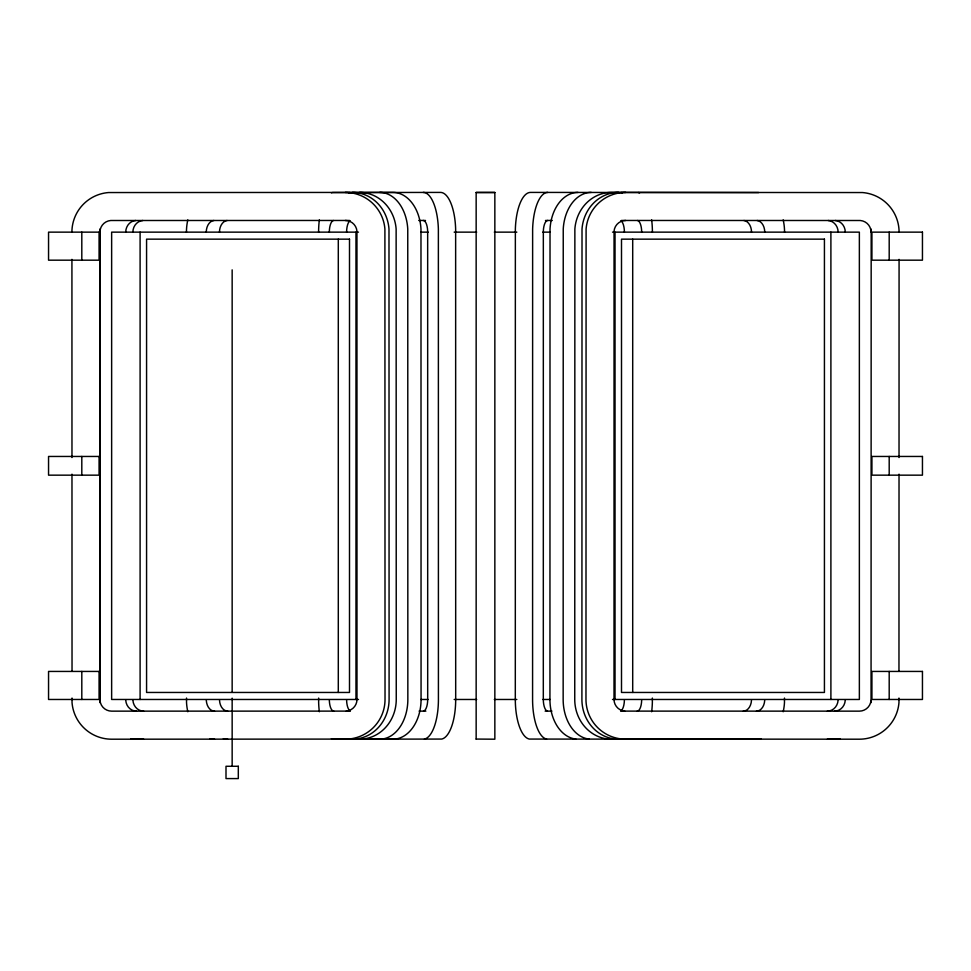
<?xml version="1.0" encoding="UTF-8"?>
<svg xmlns="http://www.w3.org/2000/svg" width="971" height="971" viewBox="0 0 971 971"><rect width="100%" height="100%" fill="white"/><g stroke="black" fill="none" stroke-linecap="round" stroke-linejoin="round"><path stroke-width="1.46" d="M652.354 698.052L652.354 702.591A39.726 15.196 -90 0 1 651.662 711.743M784.471 698.052L784.471 702.591A39.726 28.086 -90 0 1 783.184 711.743M871.06 702.591L871.181 232.142A39.726 36.704 -90 0 0 871.06 229.022M898.964 698.052L898.964 702.591A39.726 39.726 0 0 1 859.359 739.198L608.574 739.065A39.726 36.704 -90 0 1 574.747 699.472L574.868 229.022A39.726 36.704 -90 0 1 611.451 192.416L862.479 192.549A39.726 39.726 0 0 1 899.085 232.142M898.964 670.815L899.025 474.176M899.025 457.535L899.073 259.366M476.154 192.549L494.846 192.549M349.596 220.466L110.718 220.502A11.688 11.688 0 0 0 99.952 232.142L99.989 700.382A11.688 11.688 0 0 0 111.641 711.148L350.215 711.112M418.719 220.466L425.516 220.466M545.484 220.466L552.281 220.466M621.404 220.466L860.282 220.502A11.688 11.688 0 0 1 871.048 232.142M358.481 232.142L111.641 232.142L111.641 699.472L358.481 699.472M420.831 232.142L428.199 232.142M454.173 232.142L476.688 232.142M494.312 232.142L516.827 232.142M542.801 232.142L550.169 232.142M612.519 232.142L859.359 232.142L859.359 699.472L612.519 699.472M420.831 699.472L428.199 699.472M454.173 699.472L476.688 699.472M494.312 699.472L516.827 699.472M542.801 699.472L550.169 699.472M419.071 711.124L425.868 711.124M545.132 711.124L551.929 711.124M620.785 711.112L859.359 711.148A11.688 11.688 0 0 0 871.011 700.382M476.154 739.065L494.846 739.198L494.846 192.416L476.154 192.416L476.154 739.198M758.667 192.549L530.518 192.416A39.726 15.196 -90 0 0 515.358 229.022L515.31 699.472A39.726 15.196 -90 0 0 529.329 739.065L756.47 739.198A39.726 28.086 -90 0 0 760.863 738.7M99.94 702.591L99.819 232.142A39.726 36.704 -90 0 1 99.94 229.022M71.927 259.366L71.975 457.535M71.975 474.176L72.036 670.815M72.036 698.052L72.036 702.591A39.726 39.726 0 0 0 111.641 739.198L395.173 739.065A39.726 28.086 -90 0 0 421.062 699.472L420.977 229.022A39.726 28.086 -90 0 0 392.976 192.416L108.521 192.549A39.726 39.726 0 0 0 71.915 232.142M889.193 232.142L889.193 260.179M889.193 456.455L889.193 475.159M889.193 671.434L889.193 699.472M830.897 232.142L830.897 699.472M632.704 239.157L632.704 692.457M615.031 232.142L615.031 699.472M355.969 232.142L355.969 699.472M338.296 239.157L338.296 692.457M318.646 698.052L318.646 702.591A39.726 15.196 -90 0 0 319.338 711.743M232.154 269.865L232.154 692.117M232.154 698.173L232.154 766.277M186.529 698.052L186.529 702.591A39.726 28.086 -90 0 0 187.816 711.743M140.103 232.142L140.103 699.472M81.807 232.142L81.807 260.179M81.807 456.455L81.807 475.159M81.807 671.434L81.807 699.472M345.3 192.416A39.726 39.726 0 0 1 384.904 229.022L385.026 699.472A39.726 39.726 0 0 1 348.419 739.065M345.3 220.466A11.688 11.688 0 0 1 356.952 231.232L356.988 699.472A11.688 11.688 0 0 1 346.222 711.112M359.549 192.416A39.726 36.704 -90 0 1 396.132 229.022L396.253 699.472A39.726 36.704 -90 0 1 362.426 739.065M143.672 739.198A39.726 36.704 -90 0 1 137.931 738.7M132.881 232.142A11.688 10.79 90 0 1 142.822 220.502M143.672 711.148A11.688 10.79 -90 0 1 132.918 700.382M136.523 739.198A39.726 36.704 90 0 1 130.782 738.7M355.277 739.065A39.726 36.704 -90 0 0 389.092 699.472L388.983 229.022A39.726 36.704 -90 0 0 352.4 192.416M136.523 711.148A11.688 10.79 -90 0 1 125.757 700.382M125.732 232.142A11.688 10.79 -90 0 1 135.673 220.502M227.748 739.198A39.726 28.086 -90 0 1 223.354 738.7M219.482 232.142A11.688 8.266 -90 0 1 227.105 220.502M227.748 711.148A11.688 8.266 -90 0 1 219.519 700.382M186.444 232.142A39.726 28.086 -90 0 1 187.816 219.871M214.53 739.198A39.726 28.086 -90 0 1 210.137 738.7M381.955 739.065A39.726 28.086 90 0 0 407.844 699.472L407.759 229.022A39.726 28.086 -90 0 0 379.758 192.416M214.53 711.148A11.688 8.266 -90 0 1 206.301 700.382M206.265 232.142A11.688 8.266 -90 0 1 213.887 220.502M348.686 192.913A39.726 15.196 -90 0 1 349.876 192.549M351.065 739.198A39.726 15.196 90 0 1 348.686 738.7M346.598 232.142A11.688 4.467 -90 0 1 350.021 220.781M350.021 710.833A11.688 4.467 -90 0 1 346.611 700.382M318.597 232.142A39.726 15.196 -90 0 1 319.338 219.871M331.414 192.913A39.726 15.196 -90 0 1 332.604 192.549L440.482 192.416A39.726 15.196 90 0 1 455.642 229.022L455.69 699.472A39.726 15.196 -90 0 1 441.671 739.065L333.793 739.198A39.726 15.196 -90 0 1 331.414 738.7M424.412 739.065A39.726 15.196 90 0 0 438.419 699.472L438.37 229.022A39.726 15.196 -90 0 0 423.21 192.416M423.21 220.466A11.688 4.467 -90 0 1 427.665 231.232L427.689 699.472A11.688 4.467 -90 0 1 423.562 711.112M333.793 711.148A11.688 4.467 -90 0 1 329.339 700.382M329.327 232.142A11.688 4.467 -90 0 1 333.441 220.502M638.396 192.549A39.726 15.196 -90 0 1 639.586 192.913M651.662 219.871A39.726 15.196 -90 0 1 652.403 232.142M547.79 192.416A39.726 15.196 90 0 0 532.63 229.022L532.581 699.472A39.726 15.196 -90 0 0 546.588 739.065M639.586 738.7A39.726 15.196 -90 0 1 637.207 739.198M547.79 220.466A11.688 4.467 90 0 0 543.335 231.232L543.311 699.472A11.688 4.467 -90 0 0 547.438 711.112M637.559 220.502A11.688 4.467 90 0 1 641.673 232.142M641.661 700.382A11.688 4.467 -90 0 1 637.207 711.148M622.314 738.7A39.726 15.196 -90 0 1 619.935 739.198M621.124 192.549A39.726 15.196 -90 0 1 622.314 192.913M624.389 700.382A11.688 4.467 -90 0 1 620.979 710.833M620.979 220.781A11.688 4.467 -90 0 1 624.402 232.142M783.184 219.871A39.726 28.086 -90 0 1 784.556 232.142M591.242 192.416A39.726 28.086 -90 0 0 563.241 229.022L563.156 699.472A39.726 28.086 -90 0 0 589.045 739.065M757.113 220.502A11.688 8.266 -90 0 1 764.735 232.142M764.699 700.382A11.688 8.266 -90 0 1 756.47 711.148M747.646 738.7A39.726 28.086 -90 0 1 743.252 739.198M575.827 739.065A39.726 28.086 -90 0 1 549.938 699.472L550.023 229.022A39.726 28.086 -90 0 1 578.024 192.416M751.481 700.382A11.688 8.266 -90 0 1 743.252 711.148M743.895 220.502A11.688 8.266 -90 0 1 751.518 232.142M618.6 192.416A39.726 36.704 90 0 0 582.017 229.022L581.908 699.472A39.726 36.704 -90 0 0 615.723 739.065M840.218 738.7A39.726 36.704 90 0 1 834.477 739.198M835.327 220.502A11.688 10.79 -90 0 1 845.268 232.142M845.243 700.382A11.688 10.79 -90 0 1 834.477 711.148M833.069 738.7A39.726 36.704 -90 0 1 827.328 739.198M838.082 700.382A11.688 10.79 -90 0 1 827.328 711.148M828.178 220.502A11.688 10.79 -90 0 1 838.119 232.142M625.7 192.416A39.726 39.726 0 0 0 586.096 229.022L585.974 699.472A39.726 39.726 0 0 0 622.581 739.065M625.7 220.466A11.688 11.688 0 0 0 614.048 231.232L614.012 699.472A11.688 11.688 0 0 0 624.778 711.112M99.078 232.142L48.55 232.142L48.55 260.179L99.078 260.179L99.078 232.142M922.45 232.142L871.922 232.142L871.922 260.179L922.45 260.179L922.45 232.142M349.499 239.157L146.572 239.157L146.572 692.457L349.499 692.457L349.499 239.157M824.428 239.157L621.501 239.157L621.501 692.457L824.428 692.457L824.428 239.157M99.078 456.455L48.55 456.455L48.55 475.159L99.078 475.159L99.078 456.455M922.45 456.455L871.922 456.455L871.922 475.159L922.45 475.159L922.45 456.455M99.078 671.434L48.55 671.434L48.55 699.472L99.078 699.472L99.078 671.434M922.45 671.434L871.922 671.434L871.922 699.472L922.45 699.472L922.45 671.434M238.308 766.277L226 766.277L226 778.584L238.308 778.584L238.308 766.277"/></g></svg>
